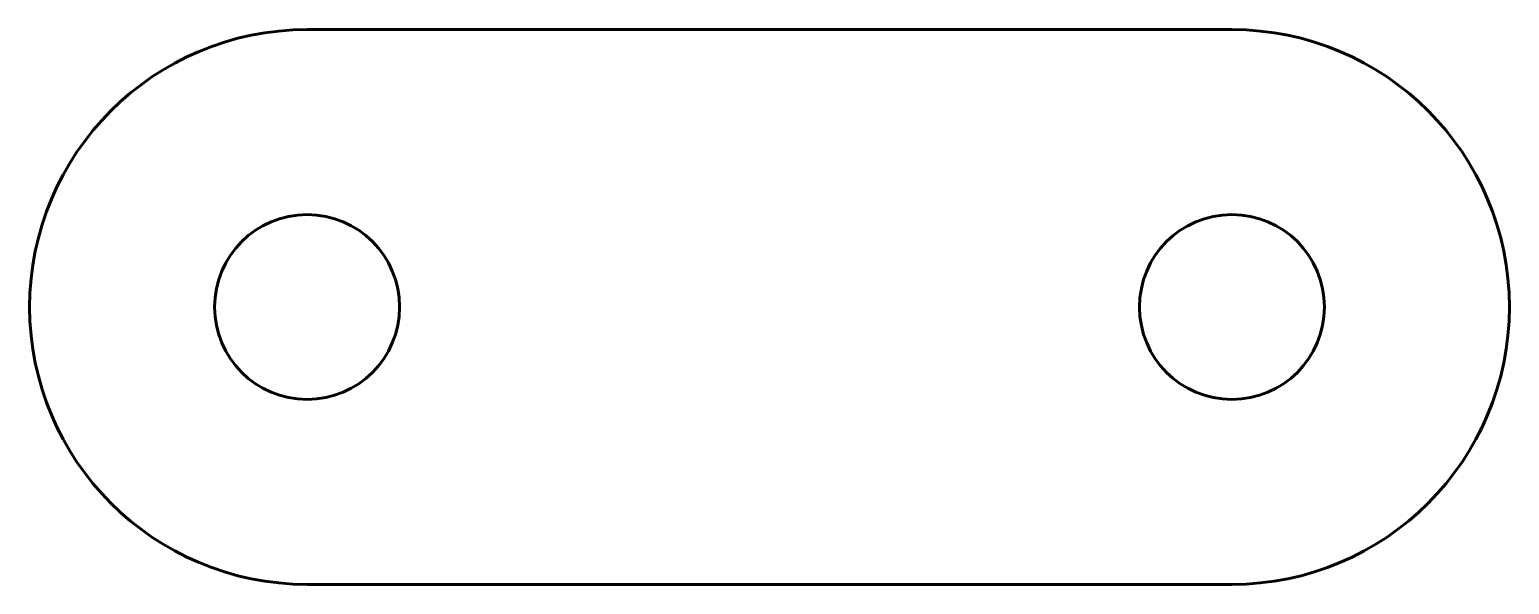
# Model space of a CAD drawing. Header units: millimetres. Extents: x -41.1 to 38.9, y -16.4 to 13.6.
import ezdxf

# ---------------------------------------------------------------- set-up
doc = ezdxf.new("R2010")
doc.units = ezdxf.units.MM
doc.linetypes.add('K5LT_BASIC', pattern=[0])
doc.layers.add('Системный слой', color=7, linetype='Continuous')

msp = doc.modelspace()

# ---------------------------------------------------------------- linework, layer by layer
at = {"layer": 'Системный слой', "color": 5, "linetype": 'K5LT_BASIC', "lineweight": 60, "true_color": 0x0000ff}
for p, q in [((-26.116, 13.612), (23.884, 13.612)), ((23.884, -16.388), (-26.116, -16.388))]:
    msp.add_line(p, q, dxfattribs=at)
for centre in [(-26.116, -1.388), (23.884, -1.388)]:
    msp.add_circle(centre, 5, dxfattribs=at)
for centre, start, end in [((-26.116, -1.388), 90, 270), ((23.884, -1.388), 270, 90)]:
    msp.add_arc(centre, 15, start, end, dxfattribs=at)

doc.saveas('drawing.dxf')
